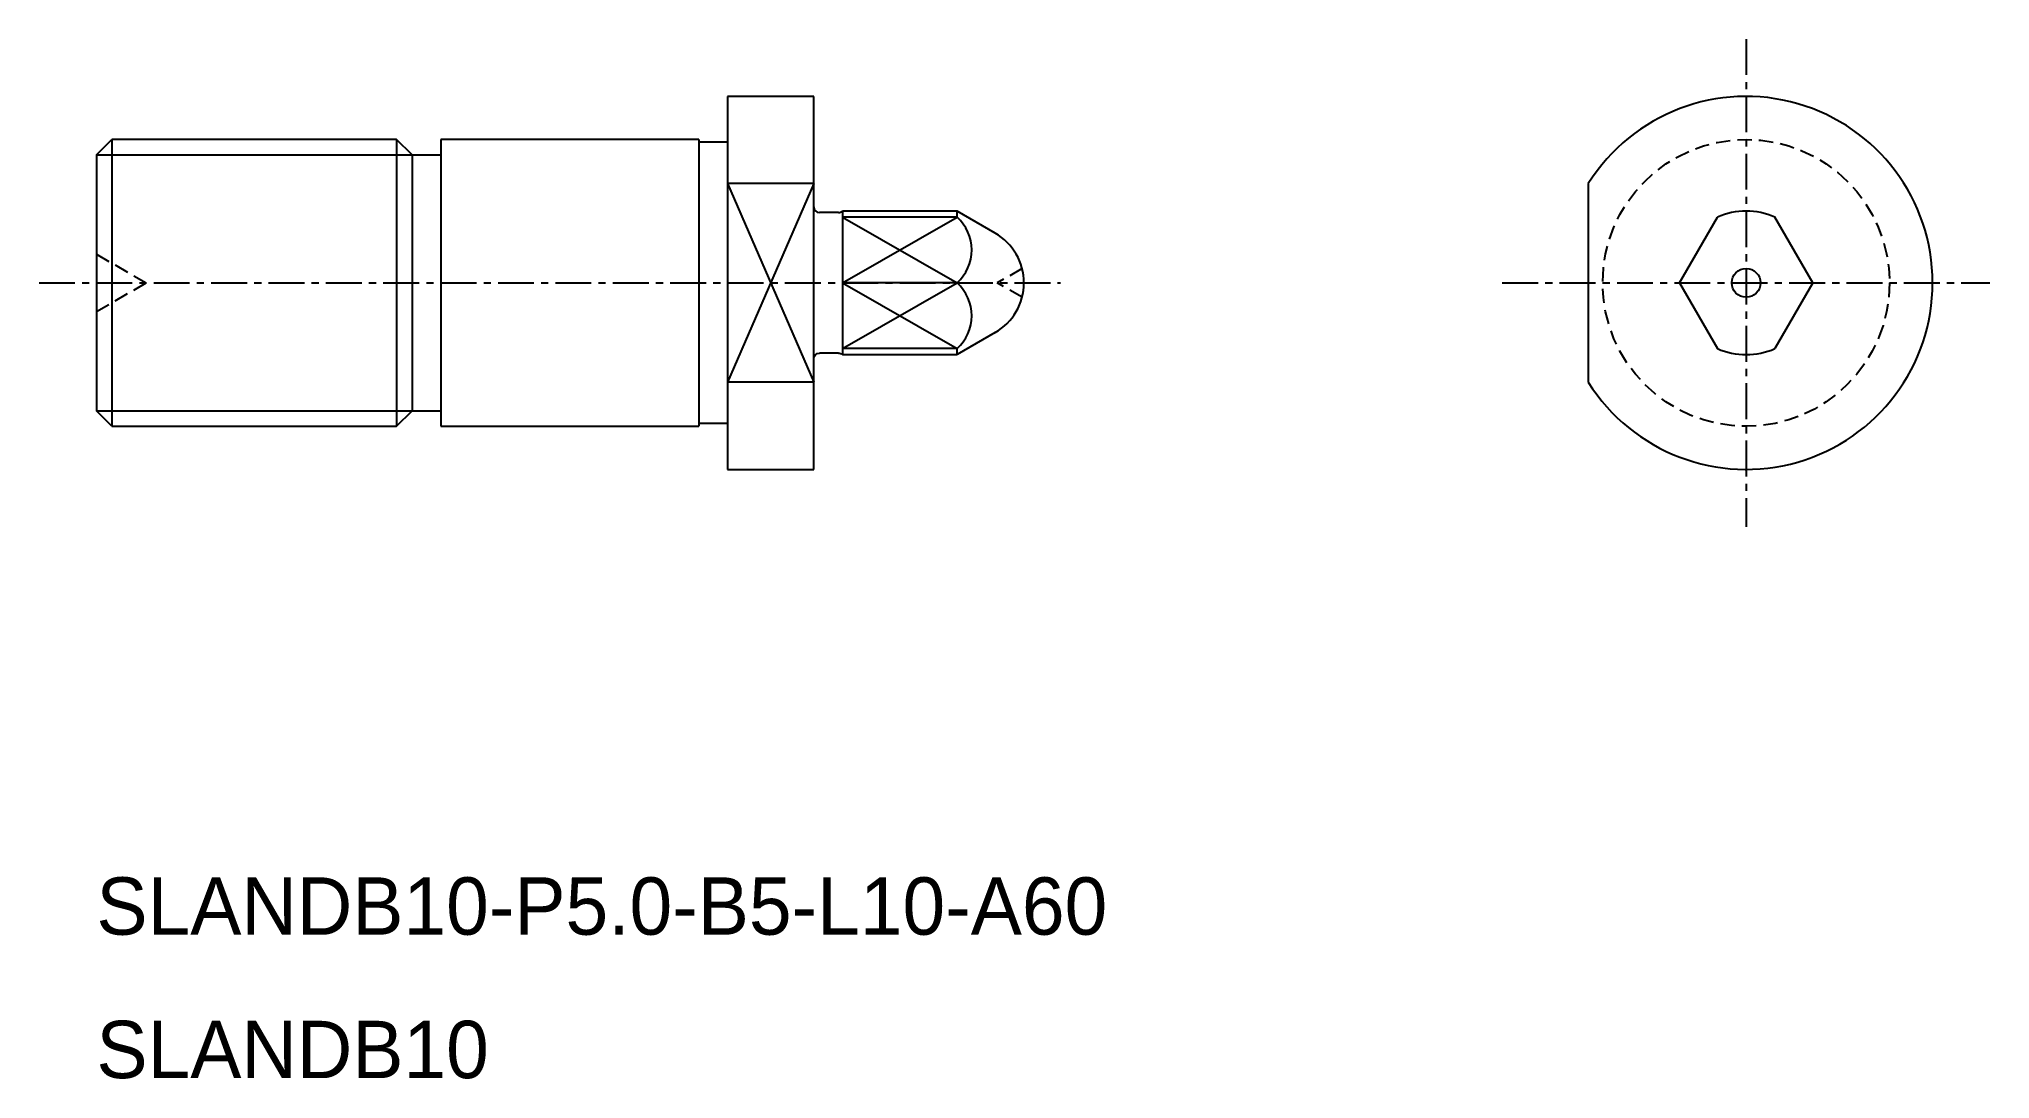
# Model space of a CAD drawing. Extents: x -1271.7 to -1203.7, y -131.3 to -95.
import ezdxf

# ---------------------------------------------------------------- set-up
doc = ezdxf.new("R2010")
doc.units = 0
doc.linetypes.add('CENTER', pattern=[2, 1.25, -0.25, 0.25, -0.25])
doc.linetypes.add('DASHED', pattern=[0.75, 0.5, -0.25])
doc.layers.get('0').update_dxf_attribs({"linetype": 'CONTINUOUS'})
doc.layers.add('CENTER', color=1, linetype='CENTER')

# ---------------------------------------------------------------- blocks, each defined once
blk = doc.blocks.new('A$C44EF0E9D')
at = {"color": 7, "linetype": 'CONTINUOUS'}
blk.add_line((-0.132, -0.05), (-0.8, -0.05), dxfattribs=at)
for centre, start, end in [((-0.8, 0.15), 180, 270), ((-0.132, 0.15), 270, 311.40962)]:
    blk.add_arc(centre, 0.2, start, end, dxfattribs=at)

msp = doc.modelspace()

# ---------------------------------------------------------------- linework, layer by layer
at = {"color": 7, "linetype": 'CONTINUOUS'}
for p, q in [((-1244.651, -97.029), (-1247.651, -97.029)), ((-1247.651, -97.029), (-1247.651, -110.029)), ((-1244.651, -110.029), (-1244.651, -97.029)), ((-1269.651, -99.071), (-1269.11, -98.529)), ((-1269.11, -98.529), (-1269.11, -108.529)), ((-1259.193, -98.529), (-1269.11, -98.529)), ((-1259.193, -98.529), (-1259.193, -108.529)), ((-1258.651, -99.071), (-1259.193, -98.529)), ((-1248.651, -98.529), (-1257.651, -98.529)), ((-1257.651, -98.529), (-1257.651, -108.529)), ((-1248.651, -98.529), (-1248.651, -108.529)), ((-1269.651, -99.071), (-1269.651, -107.988)), ((-1258.651, -99.071), (-1257.651, -99.071)), ((-1258.651, -99.071), (-1258.651, -107.988)), ((-1247.651, -98.629), (-1248.651, -98.629)), ((-1239.651, -101.029), (-1243.651, -101.029)), ((-1243.651, -101.029), (-1243.651, -106.029)), ((-1239.651, -101.238), (-1239.651, -101.029)), ((-1238.321, -101.797), (-1239.651, -101.029)), ((-1214.474, -103.529), (-1213.151, -101.238)), ((-1209.828, -103.529), (-1211.151, -101.238)), ((-1214.474, -103.529), (-1213.151, -105.82)), ((-1209.828, -103.529), (-1211.151, -105.82)), ((-1238.321, -105.261), (-1239.651, -106.029)), ((-1243.651, -106.029), (-1239.651, -106.029)), ((-1239.651, -106.029), (-1239.651, -105.82)), ((-1269.11, -108.529), (-1269.651, -107.988)), ((-1259.193, -108.529), (-1258.651, -107.988)), ((-1258.651, -107.988), (-1257.651, -107.988)), ((-1269.11, -108.529), (-1259.193, -108.529)), ((-1257.651, -108.529), (-1248.651, -108.529)), ((-1247.651, -108.429), (-1248.651, -108.429)), ((-1247.651, -110.029), (-1244.651, -110.029))]:
    msp.add_line(p, q, dxfattribs=at)
at = {"color": 3, "linetype": 'CONTINUOUS'}
for p, q in [((-1269.651, -99.071), (-1258.651, -99.071)), ((-1244.651, -100.065), (-1247.651, -106.993)), ((-1247.651, -100.065), (-1244.651, -106.993)), ((-1243.651, -103.529), (-1239.651, -101.238)), ((-1243.651, -101.238), (-1239.651, -103.529)), ((-1243.651, -105.82), (-1239.651, -103.529)), ((-1243.651, -103.529), (-1239.651, -105.82)), ((-1269.651, -107.988), (-1258.651, -107.988))]:
    msp.add_line(p, q, dxfattribs=at)
for p, q in [((-1244.651, -100.065), (-1247.651, -100.065)), ((-1217.651, -100.065), (-1217.651, -106.993)), ((-1239.651, -101.238), (-1243.651, -101.238)), ((-1239.651, -103.529), (-1243.651, -103.529)), ((-1239.651, -105.82), (-1243.651, -105.82)), ((-1244.651, -106.993), (-1247.651, -106.993))]:
    msp.add_line(p, q)
at = {"color": 3, "linetype": 'DASHED'}
for p, q in [((-1269.651, -102.529), (-1267.919, -103.529)), ((-1237.385, -103.029), (-1238.251, -103.529)), ((-1269.651, -104.529), (-1267.919, -103.529)), ((-1237.385, -104.029), (-1238.251, -103.529))]:
    msp.add_line(p, q, dxfattribs=at)
msp.add_circle((-1212.151, -103.529), 5, dxfattribs=at)
at = {"color": 7, "linetype": 'CONTINUOUS'}
msp.add_circle((-1212.151, -103.529), 0.5, dxfattribs=at)
for centre, radius, start, end in [((-1212.151, -103.529), 6.5, 212.20423, 147.79577), ((-1212.151, -103.529), 2.5, 66.42182, 113.57818), ((-1239.321, -103.529), 2, 300, 60), ((-1212.151, -103.529), 2.5, 246.42182, 293.57818)]:
    msp.add_arc(centre, radius, start, end, dxfattribs=at)
for centre in [(-1240.688, -102.383), (-1240.688, -104.675)]:
    msp.add_arc(centre, 1.545, 312.14927, 47.85073)
at = {"layer": 'CENTER', "color": 1, "linetype": 'CENTER'}
for p, q in [((-1212.151, -95.029), (-1212.151, -112.029)), ((-1271.651, -103.529), (-1236.049, -103.529)), ((-1220.651, -103.529), (-1203.651, -103.529))]:
    msp.add_line(p, q, dxfattribs=at)

# ---------------------------------------------------------------- block references
msp.add_blockref('A$C44EF0E9D', (-1243.651, -101.029))
at = {"xscale": -1, "rotation": 180}
msp.add_blockref('A$C44EF0E9D', (-1243.651, -106.029), dxfattribs=at)

# ---------------------------------------------------------------- texts
at = {"color": 7, "linetype": 'CONTINUOUS'}
for s, p in [('SLANDB10-P5.0-B5-L10-A60', (-1269.651, -126.25)), ('SLANDB10', (-1269.651, -131.25))]:
    msp.add_text(s, height=2, dxfattribs=at).set_placement(p)

doc.saveas('drawing.dxf')
